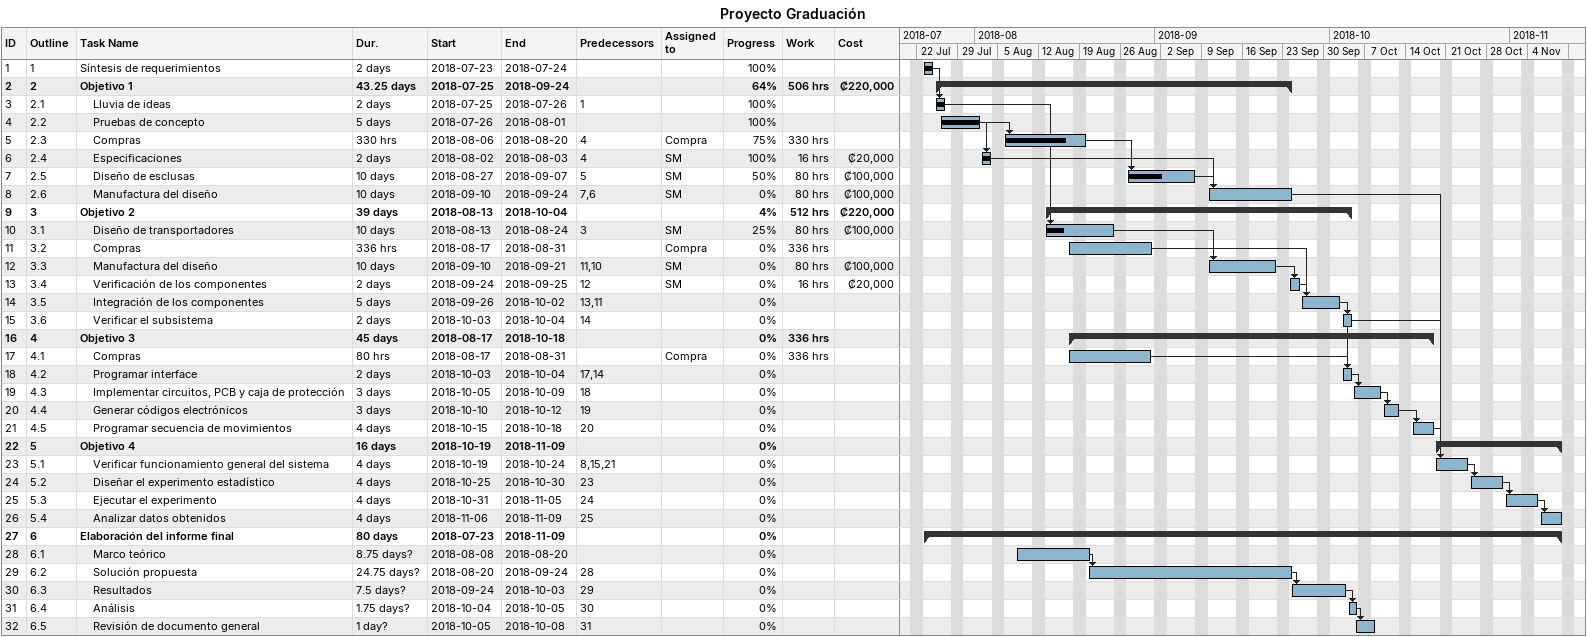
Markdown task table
Proyecto Graduación

| ID | WBS | Task | Duration | Start | Finish | Predecessors | Resources | % complete | Work (h) | Cost (₡) |
|---|---|---|---|---|---|---|---|---|---|---|
| 1 | 1 | Síntesis de requerimientos | 2d | 2018-07-23 | 2018-07-24 |  |  | 100 |  |  |
| 2 | 2 | **Objetivo 1** | 43.25d | 2018-07-25 | 2018-09-24 |  |  | 64 | 506 | 220000 |
| 3 | 2.1 | Lluvia de ideas | 2d | 2018-07-25 | 2018-07-26 | 1 |  | 100 |  |  |
| 4 | 2.2 | Pruebas de concepto | 5d | 2018-07-26 | 2018-08-01 |  |  | 100 |  |  |
| 5 | 2.3 | Compras | 330h | 2018-08-06 | 2018-08-20 | 4 | Compra | 75 | 330 |  |
| 6 | 2.4 | Especificaciones | 2d | 2018-08-02 | 2018-08-03 | 4 | SM | 100 | 16 | 20000 |
| 7 | 2.5 | Diseño de esclusas | 10d | 2018-08-27 | 2018-09-07 | 5 | SM | 50 | 80 | 100000 |
| 8 | 2.6 | Manufactura del diseño | 10d | 2018-09-10 | 2018-09-24 | 7, 6 | SM | 0 | 80 | 100000 |
| 9 | 3 | **Objetivo 2** | 39d | 2018-08-13 | 2018-10-04 |  |  | 4 | 512 | 220000 |
| 10 | 3.1 | Diseño de transportadores | 10d | 2018-08-13 | 2018-08-24 | 3 | SM | 25 | 80 | 100000 |
| 11 | 3.2 | Compras | 336h | 2018-08-17 | 2018-08-31 |  | Compra | 0 | 336 |  |
| 12 | 3.3 | Manufactura del diseño | 10d | 2018-09-10 | 2018-09-21 | 11, 10 | SM | 0 | 80 | 100000 |
| 13 | 3.4 | Verificación de los componentes | 2d | 2018-09-24 | 2018-09-25 | 12 | SM | 0 | 16 | 20000 |
| 14 | 3.5 | Integración de los componentes | 5d | 2018-09-26 | 2018-10-02 | 13, 11 |  | 0 |  |  |
| 15 | 3.6 | Verificar el subsistema | 2d | 2018-10-03 | 2018-10-04 | 14 |  | 0 |  |  |
| 16 | 4 | **Objetivo 3** | 45d | 2018-08-17 | 2018-10-18 |  |  | 0 | 336 |  |
| 17 | 4.1 | Compras | 80h | 2018-08-17 | 2018-08-31 |  | Compra | 0 | 336 |  |
| 18 | 4.2 | Programar interface | 2d | 2018-10-03 | 2018-10-04 | 17, 14 |  | 0 |  |  |
| 19 | 4.3 | Implementar circuitos, PCB y caja de protección | 3d | 2018-10-05 | 2018-10-09 | 18 |  | 0 |  |  |
| 20 | 4.4 | Generar códigos electrónicos | 3d | 2018-10-10 | 2018-10-12 | 19 |  | 0 |  |  |
| 21 | 4.5 | Programar secuencia de movimientos | 4d | 2018-10-15 | 2018-10-18 | 20 |  | 0 |  |  |
| 22 | 5 | **Objetivo 4** | 16d | 2018-10-19 | 2018-11-09 |  |  | 0 |  |  |
| 23 | 5.1 | Verificar funcionamiento general del sistema | 4d | 2018-10-19 | 2018-10-24 | 8, 15, 21 |  | 0 |  |  |
| 24 | 5.2 | Diseñar el experimento estadístico | 4d | 2018-10-25 | 2018-10-30 | 23 |  | 0 |  |  |
| 25 | 5.3 | Ejecutar el experimento | 4d | 2018-10-31 | 2018-11-05 | 24 |  | 0 |  |  |
| 26 | 5.4 | Analizar datos obtenidos | 4d | 2018-11-06 | 2018-11-09 | 25 |  | 0 |  |  |
| 27 | 6 | **Elaboración del informe final** | 80d | 2018-07-23 | 2018-11-09 |  |  | 0 |  |  |
| 28 | 6.1 | Marco teórico | 8.75d? | 2018-08-08 | 2018-08-20 |  |  | 0 |  |  |
| 29 | 6.2 | Solución propuesta | 24.75d? | 2018-08-20 | 2018-09-24 | 28 |  | 0 |  |  |
| 30 | 6.3 | Resultados | 7.5d? | 2018-09-24 | 2018-10-03 | 29 |  | 0 |  |  |
| 31 | 6.4 | Análisis | 1.75d? | 2018-10-04 | 2018-10-05 | 30 |  | 0 |  |  |
| 32 | 6.5 | Revisión de documento general | 1d? | 2018-10-05 | 2018-10-08 | 31 |  | 0 |  |  |
